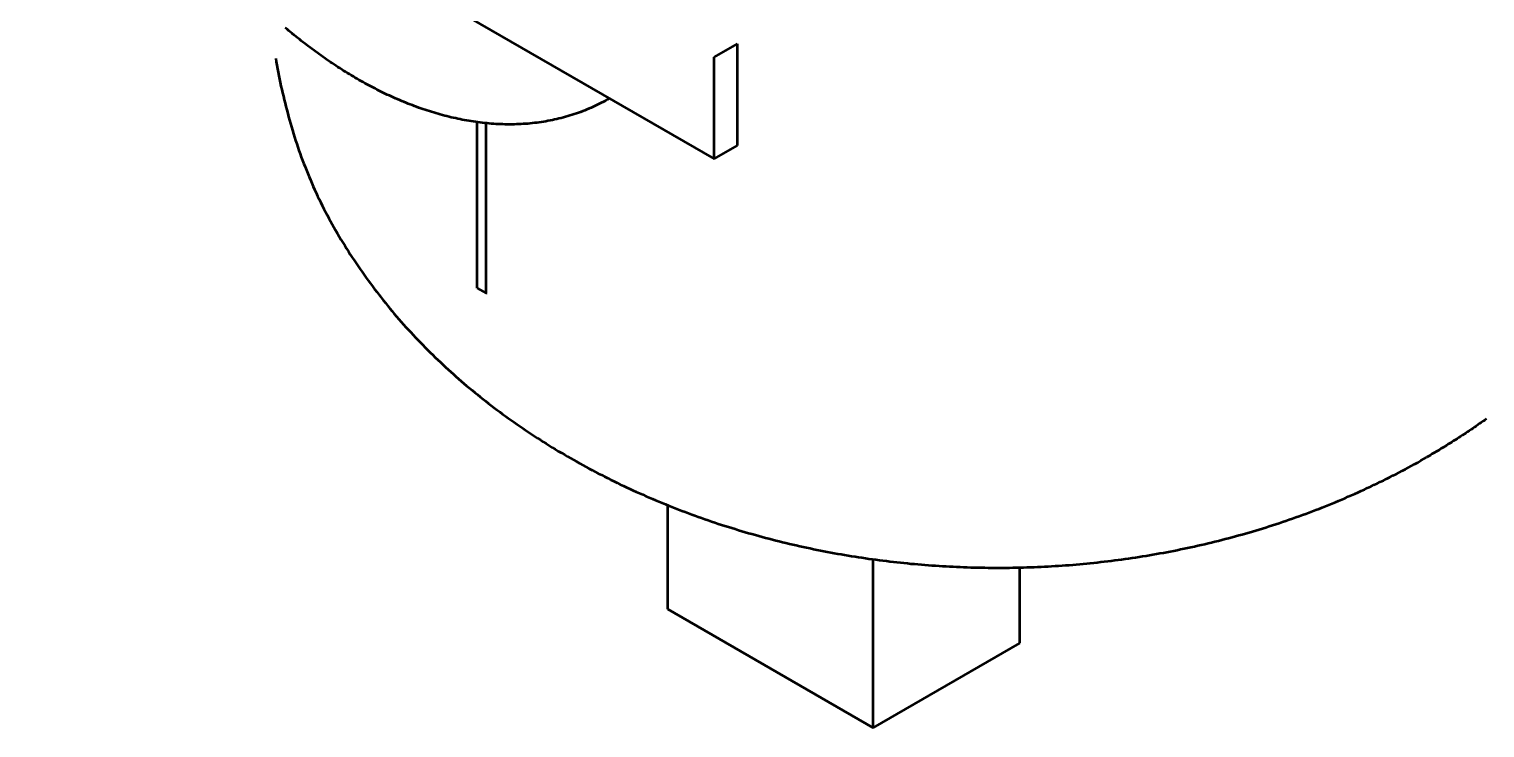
# Model space of a CAD drawing. Header units: millimetres. Extents: x 0 to 594, y 0 to 420.
# Drawn here: x 453.99 to 489.08, y 195 to 211.84 of the extents above; entities that cross this region are included whole.
import ezdxf

# ---------------------------------------------------------------- set-up
doc = ezdxf.new("R2010")
doc.units = ezdxf.units.MM
doc.layers.add('01-VISIBLE', color=7, linetype='CONTINUOUS', lineweight=50)

msp = doc.modelspace()

# ---------------------------------------------------------------- linework, layer by layer
at = {"layer": '01-VISIBLE'}
for p, q in [((453.987, 218.242), (470.498, 208.709)), ((470.498, 211.159), (471.063, 211.485)), ((471.063, 209.036), (471.063, 211.485)), ((470.498, 208.709), (470.498, 211.159)), ((464.791, 205.6), (464.791, 209.596)), ((465.003, 205.477), (465.003, 209.571)), ((470.498, 208.709), (471.063, 209.036)), ((464.791, 205.6), (465.003, 205.477)), ((465.003, 205.477), (465.017, 205.486)), ((469.384, 197.858), (469.384, 200.365)), ((474.334, 195), (474.334, 199.063)), ((477.869, 197.041), (477.869, 198.865)), ((469.384, 197.858), (474.334, 195)), ((474.334, 195), (477.869, 197.041))]:
    msp.add_line(p, q, dxfattribs=at)
for points in [[(467.973, 210.167), (467.926, 210.14), (467.878, 210.113), (467.83, 210.087), (467.781, 210.062), (467.733, 210.037), (467.684, 210.013), (467.635, 209.989), (467.585, 209.966), (467.535, 209.944), (467.485, 209.922), (467.435, 209.901), (467.384, 209.88), (467.333, 209.861), (467.282, 209.841), (467.231, 209.822), (467.179, 209.804), (467.128, 209.787), (467.076, 209.77), (467.024, 209.754), (466.971, 209.738), (466.919, 209.723), (466.866, 209.709), (466.813, 209.695), (466.76, 209.682), (466.707, 209.669), (466.654, 209.657), (466.601, 209.646), (466.547, 209.635), (466.493, 209.625), (466.44, 209.615), (466.386, 209.606), (466.332, 209.598), (466.278, 209.59), (466.224, 209.583), (466.169, 209.577), (466.115, 209.571), (466.061, 209.565), (466.006, 209.56), (465.952, 209.556), (465.897, 209.553), (465.843, 209.55), (465.788, 209.547), (465.734, 209.545), (465.679, 209.544), (465.625, 209.543), (465.57, 209.543), (465.515, 209.543), (465.461, 209.544), (465.406, 209.545), (465.352, 209.547), (465.297, 209.549), (465.242, 209.552), (465.188, 209.556), (465.134, 209.56), (465.079, 209.564), (465.025, 209.569), (464.97, 209.575), (464.916, 209.581), (464.862, 209.587), (464.808, 209.594), (464.754, 209.601), (464.7, 209.609), (464.646, 209.617), (464.592, 209.626), (464.538, 209.636), (464.484, 209.645), (464.43, 209.655), (464.377, 209.666), (464.323, 209.677), (464.27, 209.689), (464.217, 209.701), (464.164, 209.713), (464.11, 209.726), (464.058, 209.739), (464.005, 209.753), (463.952, 209.767), (463.899, 209.781), (463.847, 209.796), (463.794, 209.811), (463.742, 209.827), (463.69, 209.843), (463.638, 209.859), (463.586, 209.876), (463.534, 209.893), (463.482, 209.91), (463.43, 209.928), (463.379, 209.946), (463.327, 209.965), (463.276, 209.984), (463.225, 210.003), (463.174, 210.023), (463.123, 210.042), (463.073, 210.063), (463.022, 210.083), (462.972, 210.104), (462.921, 210.125), (462.871, 210.147), (462.821, 210.169), (462.771, 210.191), (462.721, 210.214), (462.672, 210.236), (462.622, 210.259), (462.573, 210.283), (462.524, 210.306), (462.475, 210.33), (462.426, 210.355), (462.377, 210.379), (462.328, 210.404), (462.28, 210.429), (462.231, 210.454), (462.183, 210.48), (462.135, 210.506), (462.087, 210.532), (462.039, 210.559), (461.992, 210.585), (461.944, 210.612), (461.897, 210.639), (461.85, 210.667), (461.803, 210.695), (461.756, 210.723), (461.709, 210.751), (461.662, 210.779), (461.616, 210.808), (461.569, 210.837), (461.523, 210.866), (461.477, 210.895), (461.431, 210.925), (461.386, 210.954), (461.34, 210.985), (461.294, 211.015), (461.249, 211.045), (461.204, 211.076), (461.159, 211.107), (461.114, 211.138), (461.069, 211.169), (461.025, 211.201), (460.98, 211.232), (460.936, 211.264), (460.892, 211.296), (460.848, 211.329), (460.804, 211.361), (460.76, 211.394), (460.717, 211.427), (460.673, 211.46), (460.63, 211.493), (460.587, 211.527), (460.544, 211.56), (460.501, 211.594), (460.458, 211.628), (460.415, 211.662), (460.373, 211.697), (460.331, 211.731), (460.289, 211.766), (460.247, 211.801), (460.205, 211.836), (460.163, 211.871)], [(459.932, 211.134), (459.945, 211.05), (459.958, 210.967), (459.973, 210.883), (459.988, 210.8), (460.004, 210.716), (460.022, 210.633), (460.04, 210.55), (460.058, 210.467), (460.078, 210.385), (460.097, 210.302), (460.117, 210.22), (460.137, 210.137), (460.158, 210.055), (460.179, 209.973), (460.2, 209.89), (460.221, 209.808), (460.243, 209.726), (460.266, 209.645), (460.289, 209.563), (460.312, 209.481), (460.336, 209.4), (460.361, 209.319), (460.386, 209.238), (460.412, 209.157), (460.438, 209.076), (460.465, 208.995), (460.492, 208.915), (460.52, 208.835), (460.549, 208.755), (460.578, 208.675), (460.608, 208.596), (460.639, 208.517), (460.67, 208.438), (460.702, 208.359), (460.734, 208.281), (460.767, 208.203), (460.801, 208.125), (460.835, 208.047), (460.87, 207.97), (460.906, 207.893), (460.942, 207.816), (460.978, 207.739), (461.016, 207.663), (461.053, 207.587), (461.092, 207.511), (461.131, 207.436), (461.17, 207.361), (461.21, 207.286), (461.251, 207.211), (461.292, 207.137), (461.334, 207.063), (461.376, 206.99), (461.419, 206.916), (461.462, 206.843), (461.505, 206.77), (461.549, 206.698), (461.594, 206.625), (461.639, 206.553), (461.684, 206.482), (461.73, 206.41), (461.777, 206.339), (461.823, 206.268), (461.87, 206.198), (461.918, 206.127), (461.966, 206.058), (462.014, 205.988), (462.063, 205.918), (462.113, 205.849), (462.162, 205.781), (462.213, 205.712), (462.263, 205.644), (462.314, 205.576), (462.366, 205.509), (462.417, 205.441), (462.47, 205.374), (462.522, 205.308), (462.575, 205.242), (462.629, 205.176), (462.683, 205.11), (462.737, 205.045), (462.791, 204.98), (462.847, 204.915), (462.902, 204.851), (462.958, 204.787), (463.014, 204.723), (463.071, 204.66), (463.128, 204.597), (463.185, 204.535), (463.243, 204.472), (463.301, 204.411), (463.359, 204.349), (463.418, 204.288), (463.477, 204.227), (463.537, 204.167), (463.597, 204.106), (463.657, 204.047), (463.717, 203.987), (463.778, 203.928), (463.84, 203.869), (463.901, 203.811), (463.963, 203.753), (464.025, 203.695), (464.088, 203.638), (464.151, 203.581), (464.214, 203.524), (464.277, 203.468), (464.341, 203.412), (464.405, 203.356), (464.47, 203.301), (464.534, 203.246), (464.599, 203.191), (464.665, 203.137), (464.73, 203.083), (464.796, 203.03), (464.862, 202.976), (464.929, 202.923), (464.995, 202.871), (465.062, 202.819), (465.129, 202.767), (465.197, 202.716), (465.265, 202.664), (465.333, 202.614), (465.401, 202.563), (465.47, 202.513), (465.538, 202.463), (465.607, 202.414), (465.677, 202.365), (465.746, 202.316), (465.816, 202.268), (465.886, 202.22), (465.956, 202.172), (466.027, 202.125), (466.097, 202.078), (466.168, 202.032), (466.24, 201.985), (466.311, 201.939), (466.383, 201.894), (466.454, 201.849), (466.526, 201.804), (466.599, 201.759), (466.671, 201.715), (466.744, 201.671), (466.817, 201.628), (466.89, 201.585), (466.963, 201.542), (467.037, 201.5), (467.111, 201.458), (467.184, 201.416), (467.259, 201.374), (467.333, 201.333), (467.407, 201.293), (467.482, 201.252), (467.557, 201.212), (467.632, 201.173), (467.707, 201.134), (467.783, 201.095), (467.858, 201.056), (467.934, 201.018), (468.01, 200.98), (468.086, 200.942), (468.162, 200.905), (468.239, 200.868), (468.315, 200.832), (468.392, 200.796), (468.469, 200.76), (468.546, 200.724), (468.623, 200.689), (468.701, 200.654), (468.778, 200.62), (468.856, 200.586), (468.934, 200.552), (469.012, 200.518), (469.09, 200.485), (469.168, 200.453), (469.247, 200.42), (469.326, 200.388), (469.404, 200.356), (469.483, 200.325), (469.562, 200.294), (469.641, 200.263), (469.72, 200.233), (469.8, 200.203), (469.879, 200.173), (469.959, 200.144), (470.039, 200.115), (470.119, 200.086), (470.199, 200.058), (470.279, 200.03), (470.359, 200.002), (470.439, 199.975), (470.52, 199.948), (470.6, 199.921), (470.681, 199.895), (470.762, 199.869), (470.843, 199.843), (470.924, 199.818), (471.005, 199.793), (471.086, 199.768), (471.167, 199.744), (471.249, 199.72), (471.33, 199.696), (471.412, 199.673), (471.494, 199.65), (471.576, 199.627), (471.657, 199.605), (471.739, 199.583), (471.821, 199.561), (471.904, 199.54), (471.986, 199.519), (472.068, 199.498), (472.151, 199.478), (472.233, 199.458), (472.316, 199.438), (472.398, 199.419), (472.481, 199.4), (472.564, 199.381), (472.647, 199.363), (472.73, 199.345), (472.813, 199.327), (472.896, 199.31), (472.979, 199.293), (473.062, 199.276), (473.145, 199.26), (473.229, 199.244), (473.312, 199.228), (473.396, 199.213), (473.479, 199.198), (473.563, 199.183), (473.646, 199.169), (473.73, 199.155), (473.814, 199.141), (473.898, 199.127), (473.982, 199.114), (474.065, 199.102), (474.149, 199.089), (474.233, 199.077), (474.317, 199.065), (474.402, 199.054), (474.486, 199.043), (474.57, 199.032), (474.654, 199.022), (474.738, 199.011), (474.823, 199.002), (474.907, 198.992), (474.991, 198.983), (475.076, 198.974), (475.16, 198.966), (475.245, 198.957), (475.329, 198.95), (475.414, 198.942), (475.498, 198.935), (475.583, 198.928), (475.668, 198.921), (475.752, 198.915), (475.837, 198.909), (475.922, 198.904), (476.006, 198.898), (476.091, 198.893), (476.176, 198.889), (476.261, 198.885), (476.345, 198.881), (476.43, 198.877), (476.515, 198.874), (476.6, 198.871), (476.685, 198.868), (476.77, 198.866), (476.854, 198.864), (476.939, 198.862), (477.024, 198.861), (477.109, 198.86), (477.194, 198.859), (477.279, 198.858), (477.364, 198.858), (477.448, 198.859), (477.533, 198.859), (477.618, 198.86), (477.703, 198.861), (477.788, 198.863), (477.873, 198.865), (477.958, 198.867), (478.042, 198.87), (478.127, 198.872), (478.212, 198.876), (478.297, 198.879), (478.382, 198.883), (478.467, 198.887), (478.551, 198.892), (478.636, 198.896), (478.721, 198.901), (478.805, 198.907), (478.89, 198.913), (478.975, 198.919), (479.059, 198.925), (479.144, 198.932), (479.229, 198.939), (479.313, 198.946), (479.398, 198.954), (479.482, 198.962), (479.567, 198.971), (479.651, 198.979), (479.735, 198.988), (479.82, 198.998), (479.904, 199.007), (479.988, 199.017), (480.073, 199.028), (480.157, 199.038), (480.241, 199.049), (480.325, 199.061), (480.409, 199.072), (480.493, 199.084), (480.577, 199.096), (480.661, 199.109), (480.745, 199.122), (480.829, 199.135), (480.913, 199.149), (480.996, 199.163), (481.08, 199.177), (481.164, 199.192), (481.247, 199.207), (481.331, 199.222), (481.414, 199.237), (481.498, 199.253), (481.581, 199.269), (481.664, 199.286), (481.747, 199.303), (481.83, 199.32), (481.913, 199.338), (481.996, 199.355), (482.079, 199.374), (482.162, 199.392), (482.245, 199.411), (482.328, 199.43), (482.41, 199.45), (482.493, 199.47), (482.575, 199.49), (482.658, 199.51), (482.74, 199.531), (482.822, 199.552), (482.904, 199.574), (482.986, 199.596), (483.068, 199.618), (483.15, 199.64), (483.232, 199.663), (483.313, 199.686), (483.395, 199.71), (483.476, 199.734), (483.558, 199.758), (483.639, 199.782), (483.72, 199.807), (483.801, 199.832), (483.882, 199.858), (483.963, 199.884), (484.044, 199.91), (484.124, 199.937), (484.205, 199.963), (484.285, 199.991), (484.365, 200.018), (484.446, 200.046), (484.526, 200.074), (484.606, 200.103), (484.685, 200.132), (484.765, 200.161), (484.845, 200.19), (484.924, 200.22), (485.003, 200.251), (485.083, 200.281), (485.162, 200.312), (485.241, 200.343), (485.319, 200.375), (485.398, 200.407), (485.477, 200.439), (485.555, 200.472), (485.633, 200.505), (485.711, 200.538), (485.789, 200.572), (485.867, 200.606), (485.945, 200.64), (486.022, 200.675), (486.099, 200.71), (486.176, 200.745), (486.253, 200.781), (486.33, 200.817), (486.407, 200.853), (486.484, 200.89), (486.56, 200.927), (486.636, 200.964), (486.712, 201.002), (486.788, 201.04), (486.864, 201.078), (486.939, 201.117), (487.014, 201.156), (487.09, 201.196), (487.164, 201.236), (487.239, 201.276), (487.314, 201.316), (487.388, 201.357), (487.462, 201.399), (487.536, 201.44), (487.61, 201.482), (487.684, 201.524)], [(489.117, 202.448), (489.077, 202.418), (489.036, 202.389), (488.995, 202.361), (488.954, 202.332), (488.912, 202.303), (488.871, 202.274), (488.83, 202.246), (488.788, 202.218), (488.747, 202.19), (488.705, 202.161), (488.664, 202.134), (488.622, 202.106), (488.58, 202.078), (488.538, 202.05), (488.496, 202.023), (488.454, 201.996), (488.412, 201.968), (488.37, 201.941), (488.327, 201.914), (488.285, 201.887), (488.243, 201.861), (488.2, 201.834), (488.157, 201.808), (488.115, 201.781), (488.072, 201.755), (488.029, 201.729), (487.986, 201.703), (487.943, 201.677), (487.9, 201.651), (487.857, 201.626), (487.814, 201.6), (487.771, 201.575), (487.727, 201.549), (487.684, 201.524)]]:
    msp.add_lwpolyline(points, dxfattribs=at)

doc.saveas('drawing.dxf')
